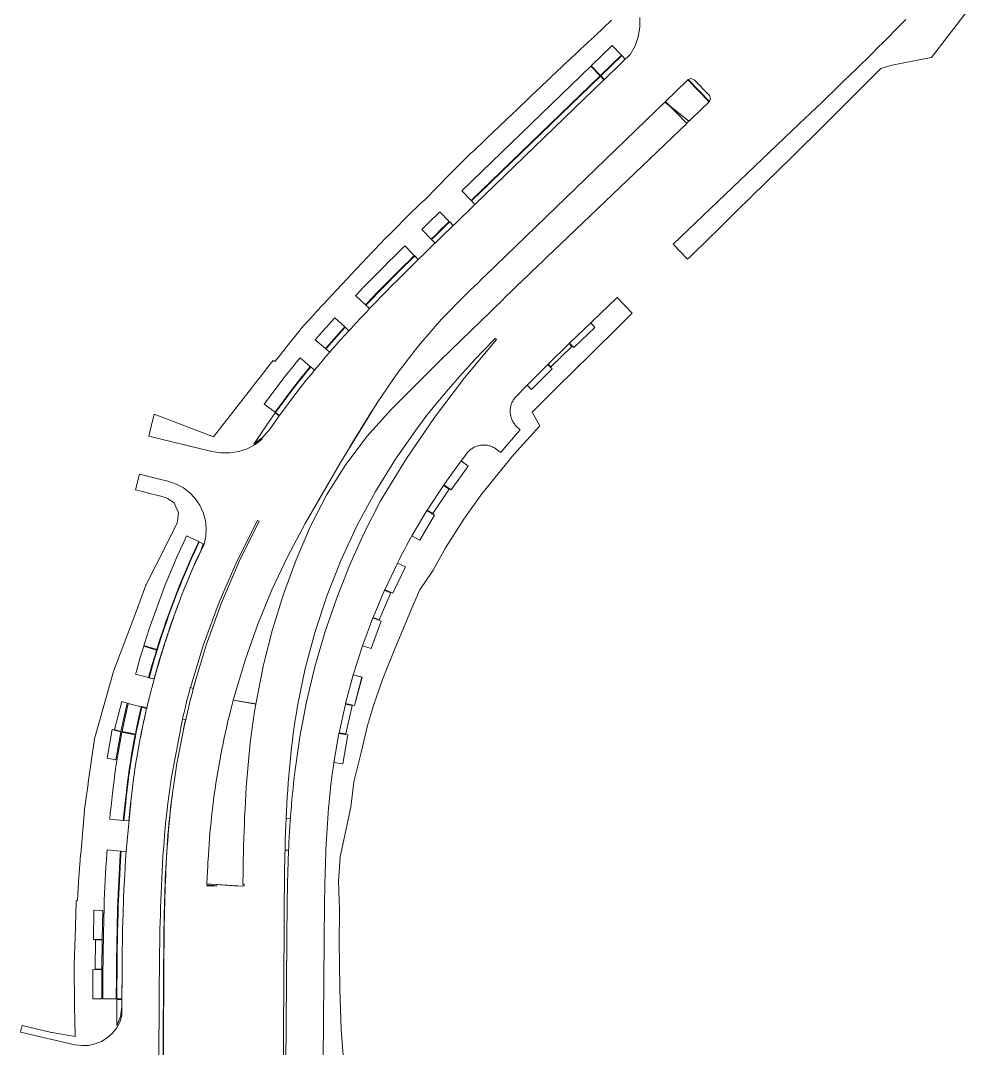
# Model space of a CAD drawing. Header units: metres. Extents: x 105146 to 106170, y 111783 to 118163.
# Drawn here: x 105875 to 106044.4, y 115381.3 to 115564.7 of the extents above; entities that cross this region are included whole.
import ezdxf

# ---------------------------------------------------------------- set-up
doc = ezdxf.new("R2010")
doc.units = ezdxf.units.M
doc.layers.add('20-EP-ZONA-DURA', color=253, linetype='CONTINUOUS', lineweight=13)
doc.layers.add('20-EP-ZONA-VERDE', color=84, linetype='CONTINUOUS', lineweight=13)

msp = doc.modelspace()

# ---------------------------------------------------------------- linework, layer by layer
at = {"layer": '20-EP-ZONA-DURA'}
for points in [[(106044.3849, 115567.1501), (106037.4605, 115558.1459), (106036.4125, 115557.9655), (106030.1125, 115556.6775), (106028.3901, 115556.1447), (106020.6137, 115548.3489), (106018.5469, 115546.3211), (106012.5735, 115540.4305), (106007.8525, 115535.7767), (106002.6677, 115530.6899), (105998.6215, 115526.6919), (105998.4809, 115526.5485), (105997.7913, 115525.8805), (105994.5141, 115522.7061), (105993.9345, 115522.1399), (105991.4059, 115524.844), (106013.8578, 115546.2889), (106014.8607, 115547.2467), (106015.8639, 115548.2054), (106016.8678, 115549.1657), (106017.8719, 115550.1274), (106018.8788, 115551.0931), (106019.8836, 115552.059), (106020.8882, 115553.0274), (106021.8925, 115553.998), (106022.8959, 115554.9715), (106023.8986, 115555.9478), (106024.8999, 115556.9271), (106025.9002, 115557.9096), (106026.8988, 115558.8958), (106027.8956, 115559.8856), (106028.8907, 115560.8795), (106029.8834, 115561.8775), (106030.8737, 115562.8798), (106031.8612, 115563.8868), (106032.8459, 115564.8983)], [(105985.4479, 115565.2546), (105985.4562, 115563.5227), (105985.1657, 115561.8154), (105984.5849, 115560.1838), (105983.7313, 115558.6769), (105983.7313, 115558.6769), (105982.3409, 115557.3325), (105982.8387, 115557.8503), (105982.2313, 115558.4783), (105978.4931, 115554.8635), (105979.1187, 115554.2167), (105979.0506, 115554.1507), (105978.4339, 115554.7885), (105978.4302, 115554.7849), (105978.4213, 115554.7941), (105973.2624, 115549.8055), (105966.7011, 115543.4833), (105965.7631, 115542.5755), (105964.8239, 115541.6657), (105964.1327, 115540.977), (105963.9509, 115540.8012), (105963.9477, 115540.8045), (105959.2271, 115536.2443), (105959.2326, 115536.2387), (105958.7923, 115535.8129), (105958.1887, 115535.2379), (105957.2507, 115534.3303), (105956.3117, 115533.4205), (105955.417, 115532.5504), (105956.0431, 115531.9025), (105952.4837, 115528.4607), (105952.1659, 115528.1533), (105951.5505, 115528.7895), (105951.5458, 115528.7851), (105951.5355, 115528.7957), (105950.9213, 115528.2017), (105949.9833, 115527.2941), (105949.0443, 115526.3843), (105948.2931, 115525.6551), (105948.3035, 115525.6445), (105948.9215, 115525.0109), (105948.7347, 115524.8297), (105947.7961, 115523.9163), (105946.8575, 115523.0005), (105945.9191, 115522.0815), (105945.9153, 115522.0779), (105945.9038, 115522.0896), (105945.9299, 115522.1159), (105945.3013, 115522.7599), (105944.3495, 115521.8001), (105943.4107, 115520.8725), (105942.4731, 115519.9409), (105941.5367, 115519.0049), (105940.6017, 115518.0641), (105939.6685, 115517.1185), (105938.7377, 115516.1677), (105937.8091, 115515.2115), (105936.8835, 115514.2495), (105936.5909, 115513.9427), (105937.2487, 115513.3281), (105936.614, 115512.6623), (105935.6981, 115511.6914), (105934.7861, 115510.7142), (105933.8785, 115509.7303), (105933.5617, 115509.3827), (105932.9063, 115509.9989), (105932.9039, 115509.9973), (105932.3083, 115509.3437), (105931.4063, 115508.3417), (105930.5095, 115507.3321), (105929.6181, 115506.3145), (105929.4681, 115506.1409), (105930.1551, 115505.5593), (105929.4162, 115504.7035), (105928.5413, 115503.6748), (105927.6736, 115502.6381), (105927.4394, 115502.3536), (105926.7533, 115502.9363), (105926.3428, 115502.4376), (105926.0737, 115502.1151), (105925.2133, 115501.0499), (105924.9767, 115500.7481), (105924.4077, 115500.0327), (105924.2168, 115499.7881), (105923.5067, 115498.9281), (105923.2176, 115498.5014), (105922.0042, 115496.897), (105921.9487, 115496.8223), (105920.4685, 115494.7987), (105920.4712, 115494.7968), (105920.4239, 115494.7319), (105920.4126, 115494.7158), (105920.4101, 115494.7175), (105918.7845, 115492.4047), (105917.4796, 115490.4762), (105916.6149, 115489.1635), (105917.9537, 115490.1467), (105918.1184, 115490.0323), (105916.8358, 115489.075), (105915.4169, 115488.3346), (105913.8981, 115487.8301), (105912.3182, 115487.5743), (105910.7177, 115487.5738), (105909.1377, 115487.8287), (105897.88, 115490.5851), (105898.8371, 115494.4715), (105909.3997, 115490.4509), (105916.1941, 115499.1624), (105916.7318, 115499.8519), (105916.9766, 115500.1659), (105917.5191, 115500.8615), (105917.5328, 115500.8791), (105919.2913, 115503.1337), (105919.3011, 115503.1463), (105919.3197, 115503.1701), (105919.3382, 115503.1939), (105919.4435, 115503.3289), (105920.0581, 115504.0793), (105920.3821, 115503.8827), (105921.2939, 115505.0343), (105921.7391, 115505.5963), (105921.9991, 115505.9273), (105922.3421, 115506.3581), (105922.4513, 115506.4959), (105922.5191, 115506.5959), (105924.6911, 115509.3245), (105925.0757, 115509.8101), (105926.2315, 115511.0845), (105926.5305, 115511.4141), (105927.4165, 115512.3911), (105927.4877, 115512.4695), (105927.6515, 115512.6495), (105927.6835, 115512.6861), (105928.0207, 115513.0573), (105928.5307, 115513.6197), (105928.6939, 115513.7995), (105928.8461, 115513.9623), (105929.0633, 115514.1931), (105932.1075, 115517.4253), (105932.3567, 115517.6899), (105932.4671, 115517.8071), (105934.7405, 115520.2209), (105936.1807, 115521.7501), (105936.6055, 115522.2011), (105939.3087, 115525.0713), (105939.7907, 115525.5783), (105941.4273, 115527.2073), (105944.1507, 115529.9181), (105946.3261, 115532.0831), (105947.0961, 115532.7559), (105951.6441, 115537.3763), (105954.4841, 115540.2033), (105954.6695, 115540.3877), (105955.3821, 115541.0969), (105955.4817, 115541.1895), (105955.6713, 115541.3779), (105955.8109, 115541.5029), (105959.7835, 115545.2857), (105959.8703, 115545.3679), (105960.3961, 115545.8689), (105962.9939, 115548.3423), (105963.2643, 115548.5837), (105964.2977, 115549.5837), (105964.3909, 115549.6725), (105965.0815, 115550.3301), (105965.9533, 115551.1563), (105966.7131, 115551.8835), (105966.8233, 115551.9885), (105968.9665, 115554.0187), (105969.5703, 115554.6041), (105971.6011, 115556.5317), (105971.7705, 115556.6953), (105971.9615, 115556.8895), (105972.9629, 115557.8141), (105973.0813, 115557.9213), (105974.1355, 115558.8935), (105975.1227, 115559.8345), (105975.2687, 115559.9673), (105976.2939, 115560.9313), (105977.3265, 115561.8921), (105977.3705, 115561.9333), (105977.4373, 115561.9959), (105977.5173, 115562.0707), (105980.3975, 115564.7645)], [(105928.9829, 115379.1261), (105929.1505, 115400.5919), (105929.1581, 115401.5593), (105929.1659, 115402.5255), (105929.1743, 115403.4899), (105929.1833, 115404.4527), (105929.1933, 115405.4099), (105929.2043, 115406.3689), (105929.2169, 115407.3259), (105929.2311, 115408.2815), (105929.2471, 115409.2355), (105929.2653, 115410.1877), (105929.2859, 115411.1384), (105929.3088, 115412.0874), (105929.3348, 115413.0345), (105929.3638, 115413.9801), (105929.396, 115414.924), (105929.4316, 115415.866), (105929.4709, 115416.8063), (105929.5141, 115417.7449), (105929.5616, 115418.6817), (105929.6134, 115419.6165), (105929.6697, 115420.5495), (105929.7309, 115421.4807), (105929.797, 115422.41), (105929.8683, 115423.337), (105929.945, 115424.2622), (105930.0275, 115425.1851), (105930.1156, 115426.106), (105930.2098, 115427.0246), (105930.3104, 115427.9408), (105930.4173, 115428.8549), (105930.5325, 115429.7784), (105930.6602, 115430.74), (105930.7957, 115431.7005), (105930.8914, 115432.3405), (105932.4779, 115432.1371), (105933.3709, 115437.2599), (105931.7929, 115437.535), (105931.8125, 115437.633), (105932.9979, 115437.4439), (105934.1227, 115442.5209), (105932.9485, 115442.7809), (105932.9728, 115442.878), (105934.5347, 115442.5319), (105934.5379, 115442.5323), (105935.9011, 115447.5735), (105934.91, 115447.8163), (105934.3409, 115447.9697), (105934.5673, 115448.7327), (105934.85, 115449.6612), (105935.1402, 115450.5862), (105935.4379, 115451.5094), (105935.7433, 115452.4301), (105935.9993, 115453.1841), (105937.5241, 115452.6979), (105939.3261, 115457.5757), (105937.8233, 115458.1309), (105937.8601, 115458.2239), (105937.8636, 115458.2216), (105938.9865, 115457.8079), (105941.0118, 115462.6098), (105941.0139, 115462.6149), (105939.9913, 115463.0465), (105939.9097, 115463.0809), (105939.9059, 115463.0825), (105939.9472, 115463.1736), (105941.4213, 115462.5515), (105943.6575, 115467.2463), (105942.2111, 115467.9351), (105942.5034, 115468.5118), (105942.9476, 115469.3741), (105943.399, 115470.2331), (105943.8571, 115471.0877), (105944.3223, 115471.9389), (105944.7823, 115472.7651), (105946.1945, 115472.0121), (105948.8465, 115476.4849), (105947.4689, 115477.3018), (105947.5217, 115477.3866), (105948.5541, 115476.7745), (105951.4153, 115481.1373), (105950.4095, 115481.7971), (105950.4668, 115481.8792), (105951.8047, 115481.0015), (105954.8503, 115485.2161), (105953.5517, 115486.1545), (105954.0322, 115486.7858), (105954.5975, 115487.5172), (105954.7074, 115487.6519), (105954.8194, 115487.7774), (105954.9367, 115487.8977), (105955.0616, 115488.0147), (105955.188, 115488.123), (105955.3229, 115488.2286), (105955.4587, 115488.3255), (105955.5999, 115488.4171), (105955.7459, 115488.5028), (105955.8963, 115488.5824), (105956.0473, 115488.6539), (105956.2041, 115488.7197), (105956.3629, 115488.7783), (105956.5243, 115488.8297), (105956.6878, 115488.8739), (105956.8532, 115488.9107), (105957.0178, 115488.9399), (105957.1854, 115488.9619), (105957.3562, 115488.9767), (105957.5228, 115488.9836), (105957.6919, 115488.9831), (105957.861, 115488.9751), (105958.0291, 115488.9597), (105958.1969, 115488.9366), (105958.3634, 115488.9063), (105958.5279, 115488.8685), (105958.6917, 115488.8232), (105958.8514, 115488.7713), (105959.0101, 115488.7118), (105959.1657, 115488.6454), (105959.3173, 115488.5726), (105959.4663, 115488.4928), (105959.6134, 115488.4053), (105959.754, 115488.3128), (105959.8903, 115488.2144), (105960.0254, 115488.1073), (105960.4567, 115487.7499), (105960.4851, 115487.7302), (105960.5164, 115487.7158), (105960.5497, 115487.7069), (105960.5841, 115487.7039), (105960.6185, 115487.7068), (105960.6518, 115487.7156), (105960.6832, 115487.73), (105960.7116, 115487.7496), (105960.7362, 115487.7738), (105963.9837, 115491.5676), (105964.0035, 115491.5955), (105964.0183, 115491.6263), (105964.0275, 115491.6592), (105964.0311, 115491.6932), (105964.0288, 115491.7273), (105964.0207, 115491.7606), (105964.0071, 115491.7919), (105963.9884, 115491.8205), (105963.965, 115491.8455), (105963.5796, 115492.1928), (105963.4565, 115492.3087), (105963.3384, 115492.4303), (105963.2269, 115492.5558), (105963.1213, 115492.6859), (105963.0204, 115492.8219), (105962.9262, 115492.9615), (105962.837, 115493.1075), (105962.7564, 115493.2535), (105962.6806, 115493.4066), (105962.6132, 115493.5594), (105962.5524, 115493.7157), (105962.4974, 115493.8778), (105962.4509, 115494.0381), (105962.4111, 115494.2019), (105962.3786, 115494.3679), (105962.3535, 115494.5351), (105962.3358, 115494.7032), (105962.3256, 115494.8716), (105962.323, 115495.0404), (105962.3278, 115495.2092), (105962.3399, 115495.3755), (105962.3596, 115495.5431), (105962.3871, 115495.7117), (105962.4212, 115495.875), (105962.4631, 115496.0388), (105962.5124, 115496.2011), (105962.568, 115496.3586), (105962.6312, 115496.5154), (105962.7016, 115496.6699), (105962.778, 115496.8193), (105962.861, 115496.9654), (105962.9504, 115497.1077), (105963.0477, 115497.2484), (105963.1504, 115497.3834), (105963.2568, 115497.5111), (105963.3728, 115497.6385), (105963.9689, 115498.2649), (105964.6188, 115498.941), (105965.273, 115499.6154), (105965.3239, 115499.6675), (105966.1215, 115498.9097), (105966.1242, 115498.9124), (105969.7927, 115502.5981), (105969.0133, 115503.3737), (105969.0845, 115503.4441), (105969.5955, 115502.9655), (105973.3219, 115506.5923), (105972.8337, 115507.0939), (105972.9061, 115507.1629), (105973.6731, 115506.3749), (105973.6795, 115506.3811), (105977.4345, 115509.9783), (105976.6737, 115510.7727), (105976.8662, 115510.9565), (105981.3956, 115515.2827), (105984.0634, 115512.4927), (105981.8641, 115510.3417), (105981.8641, 115510.3417), (105976.6869, 115505.2077), (105970.6365, 115499.2379), (105966.2127, 115494.8823), (105967.6099, 115492.4195), (105962.9853, 115487.2913), (105957.2387, 115480.2861), (105954.0741, 115475.7795), (105950.8003, 115470.6775), (105948.5807, 115466.6893), (105946.2041, 115463.1343), (105944.7265, 115459.7935), (105942.5935, 115454.6079), (105941.8481, 115452.8995), (105939.5729, 115447.1485), (105937.9373, 115442.4903), (105936.8599, 115438.9769), (105935.7675, 115434.1461), (105934.4311, 115428.9053), (105933.9113, 115424.4111), (105931.9889, 115415.5085), (105931.7221, 115411.1117), (105931.8751, 115406.1363), (105931.8221, 115399.9053), (105931.9043, 115396.7537), (105931.9573, 115391.8871), (105932.2115, 115384.7375), (105932.7507, 115377.0607)], [(105899.8235, 115269.0095), (105900.5129, 115393.9881), (105900.5183, 115394.9561), (105900.5239, 115395.9247), (105900.5299, 115396.8941), (105900.5367, 115397.8643), (105900.5443, 115398.8373), (105900.5529, 115399.8095), (105900.5629, 115400.7825), (105900.5743, 115401.7563), (105900.5875, 115402.7311), (105900.6027, 115403.7065), (105900.613, 115404.2859), (105900.6131, 115404.2893), (105900.6201, 115404.6827), (105900.6401, 115405.6597), (105900.6625, 115406.6375), (105900.6877, 115407.6161), (105900.7161, 115408.5953), (105900.7477, 115409.5755), (105900.7831, 115410.5561), (105900.8219, 115411.5375), (105900.8649, 115412.5195), (105900.9119, 115413.5023), (105900.9635, 115414.4855), (105901.0197, 115415.4695), (105901.0809, 115416.4539), (105901.1471, 115417.4387), (105901.2185, 115418.4241), (105901.2955, 115419.4099), (105901.3785, 115420.3961), (105901.4673, 115421.3825), (105901.5625, 115422.3691), (105901.6639, 115423.3561), (105901.7715, 115424.3365), (105902.0425, 115426.2576), (105901.9471, 115425.4924), (105901.8222, 115424.4273), (105901.7142, 115423.4456), (105901.6126, 115422.4631), (105901.5176, 115421.4801), (105901.4225, 115420.4244), (105901.3339, 115419.3681), (105901.2519, 115418.3114), (105901.1822, 115417.3421), (105901.1176, 115416.3726), (105901.0581, 115415.4027), (105900.9981, 115414.3391), (105900.9433, 115413.2752), (105900.8935, 115412.2112), (105900.8533, 115411.2645), (105900.8166, 115410.3178), (105900.7836, 115409.371), (105900.7499, 115408.2925), (105900.7197, 115407.214), (105900.6932, 115406.1353), (105900.6647, 115404.789), (105900.6411, 115403.4427), (105900.617, 115401.7656), (105900.5977, 115400.0885), (105900.5803, 115398.078), (105900.5541, 115394.073), (105899.8287, 115269.0469)]]:
    msp.add_lwpolyline(points, dxfattribs=at)
for points in [[(105976.7553, 115556.6607), (105978.4237, 115554.9355), (105982.1617, 115558.5503), (105980.4935, 115560.2755), (105976.7553, 115556.6607)], [(105978.3517, 115554.8659), (105976.6833, 115556.5913), (105953.6795, 115534.3467), (105955.3479, 115532.6213), (105978.3517, 115554.8659)], [(105994.1929, 115546.7793), (105989.9118, 115550.1864), (105993.8889, 115554.0322), (105994.0034, 115554.1429), (105997.8139, 115550.1936), (105994.7366, 115547.2523), (105994.1929, 115546.7793)], [(105997.8662, 115550.248), (105997.8139, 115550.1936), (105994.0034, 115554.1429), (105994.0594, 115554.1924), (105997.8707, 115550.2529), (105997.8662, 115550.248)], [(105990.7736, 115549.5005), (105994.1929, 115546.7793), (105994.7366, 115547.2523), (105993.839, 115546.3943), (105993.8069, 115546.3637), (105991.9107, 115548.3247), (105990.7736, 115549.5005)], [(105946.5469, 115527.4443), (105948.2231, 115525.7267), (105948.9747, 115526.4559), (105949.9137, 115527.3659), (105950.8519, 115528.2737), (105951.4659, 115528.8675), (105949.7977, 115530.5929), (105949.1829, 115529.9983), (105948.2437, 115529.0895), (105947.3031, 115528.1783), (105946.5469, 115527.4443)], [(105934.7657, 115515.6481), (105936.5179, 115514.0109), (105936.8113, 115514.3187), (105937.7373, 115515.2811), (105938.6661, 115516.2375), (105939.5973, 115517.1887), (105940.5307, 115518.1345), (105941.4659, 115519.0755), (105942.4025, 115520.0117), (105943.3403, 115520.9435), (105944.2793, 115521.8713), (105945.2171, 115522.7935), (105943.5409, 115524.5113), (105943.5375, 115524.5081), (105942.5943, 115523.5803), (105941.6511, 115522.6483), (105940.7083, 115521.7117), (105939.7663, 115520.7701), (105938.8253, 115519.8233), (105937.8857, 115518.8711), (105936.9477, 115517.9131), (105936.0117, 115516.9491), (105935.0779, 115515.9787), (105934.8999, 115515.7919), (105934.7657, 115515.6481)], [(105927.5617, 115507.7553), (105929.3919, 115506.2055), (105929.5427, 115506.3801), (105930.4345, 115507.3981), (105931.3317, 115508.4083), (105932.2341, 115509.4109), (105932.8309, 115510.0655), (105931.0789, 115511.7025), (105930.9423, 115511.5563), (105930.4555, 115511.0223), (105929.5427, 115510.0081), (105928.6347, 115508.9859), (105927.7317, 115507.9551), (105927.6899, 115507.9067), (105927.5617, 115507.7553)], [(105924.8453, 115504.5521), (105924.1791, 115503.7427), (105923.3077, 115502.6661), (105922.4439, 115501.5797), (105921.6025, 115500.5017), (105918.4371, 115496.2559), (105920.3873, 115494.8569), (105923.4977, 115499.0293), (105924.3291, 115500.0945), (105925.1797, 115501.1643), (105926.0383, 115502.2251), (105926.6771, 115503.0009), (105924.8453, 115504.5521)], [(105937.8213, 115495.2641), (105937.1413, 115494.1802), (105937.6742, 115495.0332), (105937.8213, 115495.2641)], [(105933.6743, 115488.5517), (105933.9053, 115488.9358), (105934.8384, 115490.4658), (105935.7777, 115491.992), (105936.7229, 115493.5145), (105936.9617, 115493.8936), (105935.554, 115491.6244), (105935.0394, 115490.788), (105934.9356, 115490.6187), (105933.6743, 115488.5517)], [(105907.7789, 115471.2835), (105905.7515, 115467.01), (105905.7476, 115467.0013), (105904.0919, 115463.0344), (105904.4225, 115463.8623), (105905.0109, 115465.2911), (105905.6139, 115466.7131), (105906.2315, 115468.1275), (105906.8635, 115469.5347), (105907.1335, 115470.1191), (105907.2025, 115470.2711), (105907.5073, 115470.9341), (105907.6919, 115471.3255), (105907.6025, 115471.3676), (105906.8786, 115471.7058), (105906.6417, 115471.2077), (105906.0739, 115469.9779), (105905.5171, 115468.7423), (105904.9715, 115467.5011), (105904.4371, 115466.2543), (105903.9139, 115465.0021), (105903.4023, 115463.7449), (105902.9019, 115462.4825), (105902.4131, 115461.2151), (105901.9361, 115459.9429), (105901.4705, 115458.6663), (105901.0167, 115457.3851), (105900.5747, 115456.0997), (105900.1445, 115454.8103), (105899.7263, 115453.5167), (105899.3201, 115452.2195), (105899.2513, 115451.984), (105898.9283, 115450.9185), (105898.5461, 115449.6141), (105898.1761, 115448.3065), (105897.9361, 115447.4811), (105898.444, 115447.3517), (105898.8203, 115447.2501), (105898.9551, 115447.7499), (105899.0101, 115447.9453), (105900.1897, 115451.9748), (105900.2605, 115452.2073), (105900.7269, 115453.6839), (105901.2089, 115455.1551), (105901.7065, 115456.6211), (105902.2193, 115458.0815), (105902.7475, 115459.5361), (105903.1961, 115460.7324), (105903.1342, 115460.5596), (105903.1026, 115460.4733), (105903.0712, 115460.3873), (105903.0085, 115460.2152), (105902.9774, 115460.129), (105902.9463, 115460.0432), (105902.8842, 115459.8716), (105902.8533, 115459.7858), (105902.8224, 115459.7002), (105902.7607, 115459.5289), (105902.7299, 115459.443), (105902.6994, 115459.3576), (105902.6384, 115459.187), (105902.6079, 115459.1016), (105902.5775, 115459.0164), (105902.517, 115458.8461), (105902.4867, 115458.7608), (105902.4566, 115458.6758), (105902.3965, 115458.5059), (105902.3665, 115458.4208), (105902.3367, 115458.336), (105902.2772, 115458.1665), (105902.2474, 115458.0816), (105902.2179, 115457.9971), (105902.1588, 115457.8281), (105902.1292, 115457.7432), (105902.1, 115457.6589), (105902.0415, 115457.4903), (105902.0121, 115457.4058), (105901.983, 115457.3216), (105901.925, 115457.1533), (105901.8961, 115457.0692), (105901.8672, 115456.985), (105901.8097, 115456.817), (105901.7809, 115456.7329), (105901.7524, 115456.6492), (105901.6954, 115456.4817), (105901.6668, 115456.3977), (105901.6385, 115456.3141), (105901.5819, 115456.147), (105901.5537, 115456.0634), (105901.5256, 115455.9799), (105901.4695, 115455.8131), (105901.4416, 115455.7297), (105901.4137, 115455.6464), (105901.3581, 115455.4799), (105901.3304, 115455.3967), (105901.3027, 115455.3136), (105901.2477, 115455.1477), (105901.2201, 115455.0646), (105901.1927, 115454.9816), (105901.1381, 115454.8158), (105901.1109, 115454.7329), (105901.0838, 115454.6504), (105901.0296, 115454.4848), (105901.0027, 115454.4021), (105900.9757, 115454.3196), (105900.9222, 115454.1546), (105900.8956, 115454.0723), (105900.8689, 115453.9899), (105900.8157, 115453.8251), (105900.7891, 115453.7428), (105900.7627, 115453.6605), (105900.7101, 115453.4963), (105900.6837, 115453.414), (105900.6576, 115453.3321), (105900.6053, 115453.168), (105900.5793, 115453.0858), (105900.5534, 115453.004), (105900.5018, 115452.8406), (105900.4759, 115452.7588), (105900.4501, 115452.6769), (105900.3989, 115452.5135), (105900.3733, 115452.4317), (105900.348, 115452.3502), (105900.2972, 115452.1874), (105900.2718, 115452.1056), (105900.2467, 115452.0242), (105900.1964, 115451.8619), (105900.1712, 115451.7805), (105900.1462, 115451.6991), (105900.0963, 115451.5366), (105900.0715, 115451.4554), (105900.0468, 115451.3744), (105899.9974, 115451.2122), (105899.9728, 115451.1311), (105899.9483, 115451.0502), (105899.8995, 115450.8886), (105899.875, 115450.8078), (105899.8506, 115450.7268), (105899.8022, 115450.5653), (105899.778, 115450.4845), (105899.754, 115450.404), (105899.706, 115450.2429), (105899.6821, 115450.162), (105899.6583, 115450.0816), (105899.6107, 115449.921), (105899.587, 115449.8404), (105899.5633, 115449.76), (105899.5163, 115449.5994), (105899.4929, 115449.5191), (105899.4695, 115449.4389), (105899.4229, 115449.2784), (105899.3997, 115449.1982), (105899.3766, 115449.1182), (105899.3303, 115448.9582), (105899.243, 115448.652), (105899.2388, 115448.6384), (105899.2336, 115448.6184), (105899.1479, 115448.3191), (105899.058, 115448.0004), (105898.9691, 115447.6821), (105898.8809, 115447.3643), (105898.7938, 115447.0469), (105898.7075, 115446.7303), (105898.622, 115446.4139), (105898.5375, 115446.098), (105898.4538, 115445.7826), (105898.3709, 115445.4676), (105898.2889, 115445.1531), (105898.2078, 115444.8389), (105898.1275, 115444.5253), (105898.048, 115444.2119), (105897.9695, 115443.8988), (105897.8918, 115443.5864), (105897.8149, 115443.2741), (105897.7388, 115442.9623), (105897.6635, 115442.6507), (105897.589, 115442.3397), (105897.5153, 115442.0288), (105897.4426, 115441.7182), (105897.3705, 115441.4079), (105897.2994, 115441.0981), (105897.2289, 115440.7884), (105897.1594, 115440.479), (105897.0905, 115440.17), (105897.0224, 115439.8612), (105896.9551, 115439.5525), (105896.8888, 115439.2442), (105896.8231, 115438.9361), (105896.758, 115438.6282), (105896.6939, 115438.3203), (105896.6306, 115438.0129), (105896.5679, 115437.7057), (105896.506, 115437.3985), (105896.4448, 115437.0916), (105896.3836, 115436.7849), (105896.4665, 115437.2167), (105896.7737, 115438.7305), (105897.0973, 115440.2417), (105897.4369, 115441.7499), (105897.4991, 115442.0139), (105897.4949, 115442.015), (105897.5155, 115442.1049), (105896.6425, 115442.3275), (105896.5057, 115441.7257), (105896.2089, 115440.4019), (105895.9245, 115439.0761), (105895.6525, 115437.7485), (105895.3927, 115436.4191), (105895.1453, 115435.0881), (105894.9079, 115433.8527), (105894.9294, 115433.8492), (105894.9127, 115433.7543), (105894.9095, 115433.7543), (105894.6905, 115432.4217), (105894.688, 115432.4057), (105894.5327, 115431.4605), (105894.508, 115431.264), (105894.4801, 115431.0869), (105894.4549, 115430.9201), (105894.4536, 115430.9127), (105894.4485, 115430.8705), (105894.4395, 115430.7975), (105894.4215, 115430.6513), (105894.3493, 115430.0663), (105894.2057, 115428.8955), (105893.9233, 115426.5509), (105893.8085, 115425.5512), (105893.7647, 115425.1703), (105893.6535, 115424.2017), (105893.5253, 115423.0253), (105893.5148, 115422.9244), (105893.4133, 115422.0121), (105893.4198, 115422.0101), (105894.3167, 115421.9333), (105894.3172, 115421.9379), (105894.4965, 115423.6284), (105894.5883, 115424.4633), (105894.667, 115425.1494), (105893.8496, 115416.5402), (105893.849, 115416.5322), (105893.8437, 115416.4537), (105892.9475, 115416.5291), (105892.9061, 115415.9391), (105892.8303, 115414.7571), (105892.7603, 115413.5757), (105892.6953, 115412.3949), (105892.5763, 115410.0349), (105892.4655, 115407.6781), (105892.4621, 115407.6045), (105892.4603, 115407.5677), (105892.4595, 115407.5493), (105892.4591, 115407.5407), (105892.4585, 115407.5257), (105892.4491, 115407.2071), (105892.4301, 115406.5693), (105892.4111, 115405.9313), (105892.4015, 115405.6125), (105892.3967, 115405.4529), (105892.3945, 115405.3735), (105892.3931, 115405.3247), (105892.3533, 115403.7625), (105892.3193, 115402.2035), (105892.2905, 115400.6473), (105892.2663, 115399.0939), (105892.2461, 115397.5435), (105892.2374, 115396.6742), (105892.2353, 115396.5734), (105892.2153, 115394.4513), (105892.2035, 115392.9083), (105892.1927, 115391.3715), (105892.1851, 115390.1683), (105893.0851, 115390.1625), (105893.0951, 115391.7171), (105893.1075, 115393.4795), (105893.1225, 115395.2499), (105893.137, 115396.5578), (105893.1381, 115396.656), (105893.1468, 115397.2155), (105893.0783, 115387.1788), (105892.6925, 115386.0323), (105892.115, 115384.9694), (105891.3632, 115384.0217), (105890.4595, 115383.2177), (105889.4308, 115382.5812), (105888.3079, 115382.1314), (105887.1244, 115381.8815), (105885.9154, 115381.8392), (105884.7173, 115382.0057), (105875.0184, 115384.2214), (105875.2951, 115385.4061), (105880.5207, 115384.1885), (105880.6499, 115384.1583), (105884.7363, 115383.4647), (105884.6341, 115388.9701), (105884.6339, 115388.9779), (105884.6313, 115389.1166), (105884.6293, 115389.2207), (105884.5937, 115395.9819), (105884.5931, 115396.1307), (105884.593, 115396.1341), (105884.5923, 115396.2521), (105884.8063, 115402.8605), (105884.8069, 115402.8775), (105884.8083, 115402.9199), (105884.8089, 115402.9389), (105884.8135, 115403.0777), (105884.957, 115407.509), (105884.9575, 115407.5259), (105884.9603, 115407.6111), (105885.1489, 115407.8015), (105885.3691, 115411.0671), (105885.3773, 115411.1883), (105885.6303, 115414.9405), (105885.6437, 115415.1409), (105885.7165, 115415.7631), (105885.7176, 115415.7728), (105885.7186, 115415.7815), (105885.7191, 115415.7867), (105885.7235, 115415.8241), (105885.7259, 115415.8287), (105885.7327, 115415.9109), (105885.7405, 115416.0017), (105886.3933, 115423.7754), (105886.3943, 115423.7867), (105886.3947, 115423.7907), (105886.4145, 115424.0279), (105886.4415, 115424.0315), (105886.5489, 115424.8401), (105887.044, 115428.5664), (105887.0711, 115428.7705), (105888.2028, 115436.5568), (105888.2389, 115436.8057), (105888.2967, 115437.0085), (105891.5919, 115448.5927), (105891.6363, 115448.7109), (105891.6459, 115448.7363), (105891.6659, 115448.7895), (105895.8523, 115459.9059), (105895.8955, 115460.0245), (105895.9059, 115460.0533), (105897.3317, 115463.9789), (105897.3715, 115464.0575), (105897.4083, 115464.1301), (105900.8999, 115471.0113), (105900.9297, 115471.0699), (105900.9815, 115471.1717), (105902.9537, 115475.0443), (105902.9703, 115475.1987), (105902.9917, 115475.3975), (105903.1641, 115476.9963), (105902.8437, 115477.6829), (105902.3775, 115478.6813), (105901.5577, 115479.2229), (105901.4645, 115479.2845), (105901.2567, 115479.4217), (105901.2457, 115479.4291), (105901.0029, 115479.5895), (105900.0345, 115479.8407), (105897.5691, 115480.4801), (105897.5597, 115480.4825), (105897.363, 115480.5336), (105897.2259, 115480.5691), (105895.5139, 115480.9779), (105896.206, 115483.7882), (105896.7153, 115483.6635), (105899.8099, 115482.9059), (105901.2745, 115482.5472), (105901.2877, 115482.5439), (105901.4311, 115482.5074), (105902.7861, 115482.0322), (105904.0483, 115481.3475), (105905.1855, 115480.4708), (105906.1688, 115479.4243), (105906.9732, 115478.2348), (105907.5781, 115476.9325), (105907.9682, 115475.5506), (105908.1335, 115474.1242), (105908.0699, 115472.6896), (105907.7789, 115471.2835)], [(105897.0161, 115453.2197), (105899.3097, 115452.5129), (105899.6335, 115453.5469), (105900.0521, 115454.8411), (105900.4825, 115456.1315), (105900.9249, 115457.4179), (105901.3789, 115458.6999), (105901.8447, 115459.9775), (105902.3223, 115461.2505), (105902.8113, 115462.5187), (105903.3121, 115463.7819), (105903.8241, 115465.0401), (105904.3475, 115466.2931), (105904.8823, 115467.5407), (105905.4283, 115468.7827), (105905.9855, 115470.0191), (105906.5537, 115471.2497), (105906.7942, 115471.7583), (105904.6213, 115472.7741), (105904.1073, 115471.6747), (105903.5323, 115470.4141), (105902.9685, 115469.1477), (105902.4163, 115467.8757), (105901.8755, 115466.5981), (105901.3463, 115465.3151), (105900.8289, 115464.0269), (105900.3231, 115462.7337), (105899.8293, 115461.4355), (105899.3475, 115460.1325), (105898.8775, 115458.8251), (105898.4197, 115457.5131), (105897.9739, 115456.1971), (105897.5401, 115454.8769), (105897.1187, 115453.5527), (105897.0161, 115453.2197)], [(105899.2799, 115452.4175), (105896.9867, 115453.1241), (105896.7095, 115452.2249), (105896.3127, 115450.8935), (105895.9283, 115449.5585), (105895.5563, 115448.2205), (105895.5341, 115448.1373), (105897.8549, 115447.5107), (105898.0797, 115448.3333), (105898.4501, 115449.6419), (105898.8325, 115450.9471), (105899.2271, 115452.2487), (105899.2799, 115452.4175)], [(105906.0997, 115446.514), (105905.8178, 115445.4793), (105905.5438, 115444.4425), (105905.2774, 115443.4038), (105905.0188, 115442.363), (105904.768, 115441.3204), (105904.525, 115440.2758), (105904.2897, 115439.2296), (105904.0967, 115438.3402), (105904.4131, 115439.9399), (105903.8777, 115440.0845), (105904.0211, 115440.7023), (105904.2191, 115441.5365), (105904.4224, 115442.3699), (105904.6305, 115443.2011), (105904.8439, 115444.0315), (105905.0623, 115444.8606), (105905.2858, 115445.6881), (105905.2921, 115445.7113), (105905.8089, 115445.5705), (105906.3318, 115447.3419), (105906.0997, 115446.514)], [(105893.0815, 115443.2277), (105891.7677, 115438.2107), (105892.9231, 115437.9081), (105894.0077, 115442.9507), (105893.0815, 115443.2277)], [(105908.2372, 115410.6985), (105908.2863, 115411.8829), (105908.3344, 115412.9118), (105908.3875, 115413.9404), (105908.4289, 115414.6758), (105908.4454, 115414.9688), (105908.5025, 115415.9001), (105908.5645, 115416.831), (105908.6314, 115417.7616), (105908.7099, 115418.7732), (105908.7947, 115419.7833), (105908.8857, 115420.7933), (105908.9758, 115421.7273), (105909.0722, 115422.6606), (105909.1748, 115423.5931), (105909.2943, 115424.6124), (105909.4215, 115425.6306), (105909.5562, 115426.6472), (105909.6988, 115427.664), (105909.8489, 115428.6791), (105910.0067, 115429.6931), (105910.1721, 115430.7058), (105910.3451, 115431.7172), (105910.5257, 115432.7273), (105910.7139, 115433.7361), (105910.9097, 115434.7437), (105911.1131, 115435.7491), (105911.3241, 115436.7533), (105911.5426, 115437.7559), (105911.7686, 115438.7569), (105912.0022, 115439.7561), (105912.2433, 115440.7535), (105912.3839, 115441.317), (105912.4918, 115441.7491), (105912.7479, 115442.7427), (105912.9391, 115443.4621), (105916.955, 115442.7954), (105916.8904, 115442.4124), (105916.683, 115441.1005), (105916.4891, 115439.7878), (105916.3081, 115438.4747), (105916.1396, 115437.1611), (105915.983, 115435.8473), (105915.838, 115434.5334), (105915.7041, 115433.2198), (105915.5809, 115431.9065), (105915.4676, 115430.5934), (105915.3641, 115429.2807), (105915.2698, 115427.9688), (105915.1843, 115426.6575), (105915.1068, 115425.3471), (105915.0374, 115424.0374), (105914.9751, 115422.7287), (105914.9199, 115421.4209), (105914.8708, 115420.1142), (105914.828, 115418.8085), (105914.7904, 115417.5041), (105914.758, 115416.2006), (105914.7299, 115414.8983), (105914.7061, 115413.5973), (105914.6859, 115412.2976), (105914.6687, 115410.9991), (105914.665, 115410.6582), (105914.8651, 115410.6689), (105914.8615, 115410.3412), (105914.6615, 115410.3434), (105914.6609, 115410.2894), (105908.2372, 115410.6985)], [(105893.3023, 115438.7787), (105893.1203, 115437.8689), (105895.4863, 115437.4065), (105895.5569, 115437.7679), (105895.8293, 115439.0965), (105896.1139, 115440.4231), (105896.4109, 115441.7477), (105896.5339, 115442.2745), (105894.2079, 115442.9025), (105894.1929, 115442.8397), (105893.8835, 115441.4881), (105893.5865, 115440.1343), (105893.3023, 115438.7787)], [(105892.0037, 115432.8141), (105892.8977, 115437.8113), (105891.3553, 115438.2153), (105890.4313, 115433.0981), (105892.0037, 115432.8141)], [(105895.4673, 115437.3083), (105893.1005, 115437.7707), (105893.0307, 115437.4211), (105892.7715, 115436.0619), (105892.5253, 115434.7013), (105892.2917, 115433.3393), (105892.0707, 115431.9763), (105891.9649, 115431.2943), (105891.9583, 115431.2517), (105891.9551, 115431.2303), (105891.9539, 115431.2232), (105891.9411, 115431.1187), (105891.9231, 115430.9723), (105891.8509, 115430.3867), (105891.7069, 115429.2133), (105891.4233, 115426.8581), (105891.1511, 115424.4911), (105891.0217, 115423.3027), (105890.9091, 115422.2201), (105893.3199, 115422.0171), (105893.4259, 115423.0359), (105893.5541, 115424.2129), (105893.8241, 115426.5627), (105894.1065, 115428.9075), (105894.2501, 115430.0785), (105894.3221, 115430.6635), (105894.3403, 115430.8097), (105894.3547, 115430.9275), (105894.3813, 115431.1021), (105894.5917, 115432.4377), (105894.8145, 115433.7723), (105895.0495, 115435.1057), (105895.2971, 115436.4375), (105895.4673, 115437.3083)], [(105922.8273, 115417.0985), (105922.8103, 115416.6919), (105922.1735, 115416.7349), (105922.1878, 115417.3054), (105922.2244, 115418.5804), (105922.2664, 115419.8541), (105922.314, 115421.1261), (105922.3677, 115422.3967), (105922.3695, 115422.4347), (105922.3758, 115422.4343), (105922.3751, 115422.4193), (105923.1283, 115422.3835), (105923.0962, 115421.9346), (105923.0329, 115420.9677), (105922.9745, 115420.0007), (105922.9208, 115419.0335), (105922.872, 115418.066), (105922.8273, 115417.0985)], [(105889.9079, 115406.0231), (105889.9009, 115405.6975), (105889.8973, 115405.5347), (105889.8953, 115405.4429), (105889.8949, 115405.4247), (105889.8943, 115405.4001), (105889.8541, 115403.8275), (105889.8199, 115402.2589), (105889.7909, 115400.6941), (105889.7665, 115399.1333), (105889.7463, 115397.5765), (105889.7155, 115394.4743), (105889.7035, 115392.9273), (105889.6929, 115391.3887), (105889.6851, 115390.1845), (105892.0851, 115390.1689), (105892.0929, 115391.3723), (105892.1033, 115392.9091), (105892.1155, 115394.4521), (105892.1461, 115397.5447), (105892.1663, 115399.0953), (105892.1905, 115400.6489), (105892.2193, 115402.2055), (105892.2533, 115403.7649), (105892.2933, 115405.3273), (105892.2945, 115405.3763), (105892.2969, 115405.4559), (105892.3017, 115405.6155), (105892.3111, 115405.9343), (105892.3301, 115406.5721), (105892.3491, 115407.2101), (105892.3589, 115407.5411), (105892.3605, 115407.5723), (105892.3621, 115407.6091), (105892.3655, 115407.6827), (105892.4763, 115410.0397), (105892.5953, 115412.4001), (105892.6605, 115413.5815), (105892.7305, 115414.7633), (105892.8063, 115415.9459), (105892.8479, 115416.5375), (105890.4371, 115416.7405), (105890.3935, 115416.1155), (105890.3165, 115414.9195), (105890.2459, 115413.7263), (105890.1803, 115412.5355), (105890.0605, 115410.1619), (105889.9495, 115407.7997), (105889.9427, 115407.6515), (105889.9357, 115407.3259), (105889.9217, 115406.6745), (105889.9079, 115406.0231)], [(105908.2289, 115410.4985), (105910.081, 115410.365), (105908.2244, 115410.3742), (105908.2289, 115410.4985)], [(105908.2372, 115410.6985), (105913.7617, 115410.3467), (105913.0682, 115410.3501), (105908.2372, 115410.6985)], [(105889.7065, 115405.9605), (105888.1067, 115405.9953), (105887.9933, 115400.7965), (105889.5921, 115400.7617), (105889.7065, 115405.9605)], [(105889.5899, 115400.6617), (105888.3861, 115400.6921), (105888.3257, 115395.4923), (105889.5255, 115395.4783), (105889.5899, 115400.6617)], [(105889.5243, 115395.3785), (105887.9245, 115395.3971), (105887.8857, 115390.1973), (105889.4851, 115390.1855), (105889.5243, 115395.3785)], [(105892.1775, 115388.9557), (105892.1553, 115385.4125), (105892.8357, 115387.0368), (105893.0763, 115388.7813), (105893.0813, 115389.5591), (105893.0815, 115389.6007), (105893.0817, 115389.6281), (105893.0823, 115389.7381), (105893.0837, 115389.9579), (105893.0845, 115390.0627), (105892.1845, 115390.0685), (105892.1829, 115389.8375), (105892.1817, 115389.6457), (105892.1817, 115389.6217), (105892.1815, 115389.6097), (105892.1813, 115389.5735), (105892.1799, 115389.3677), (105892.1775, 115388.9557)]]:
    msp.add_lwpolyline(points, close=True, dxfattribs=at)
at = {"layer": '20-EP-ZONA-VERDE'}
for points in [[(105982.8387, 115557.8503), (105982.3409, 115557.3325), (105979.1187, 115554.2167), (105978.4931, 115554.8635), (105982.2313, 115558.4783), (105982.8387, 115557.8503)], [(105979.0469, 115554.1471), (105956.0431, 115531.9025), (105955.4175, 115532.5495), (105978.4213, 115554.7941), (105979.0469, 115554.1471)], [(105995.1377, 115554.1267), (105997.8401, 115551.3319), (105998.0648, 115550.7984), (105997.8707, 115550.2529), (105994.0603, 115554.1933), (105994.612, 115554.3691), (105995.1377, 115554.1267)], [(105993.8069, 115546.3637), (105969.9847, 115523.5943), (105969.0521, 115522.7025), (105968.1195, 115521.8105), (105967.1877, 115520.9179), (105966.2567, 115520.0243), (105965.3267, 115519.1291), (105964.3985, 115518.2325), (105963.4719, 115517.3337), (105962.5475, 115516.4327), (105961.6255, 115515.5291), (105960.7065, 115514.6227), (105959.7903, 115513.7129), (105958.9389, 115512.8607), (105949.9191, 115504.1396), (105941.0607, 115495.2545), (105936.8298, 115490.5463), (105933.0155, 115485.4948), (105929.6456, 115480.1365), (105926.7445, 115474.5105), (105924.1485, 115468.4968), (105921.8744, 115462.3541), (105919.9287, 115456.0997), (105918.3167, 115449.7511), (105916.9531, 115442.7843), (105912.9059, 115443.4671), (105915.0955, 115450.8063), (105917.3187, 115457.045), (105919.8423, 115463.1683), (105922.6603, 115469.1619), (105925.7661, 115475.0115), (105932.0571, 115485.8646), (105938.6317, 115496.5483), (105942.1417, 115501.734), (105945.9581, 115506.6984), (105950.0672, 115511.4235), (105954.4539, 115515.8921), (105954.4981, 115515.9353), (105955.1921, 115516.6093), (105955.8867, 115517.2829), (105956.5819, 115517.9561), (105957.2773, 115518.6289), (105957.9731, 115519.3017), (105990.0145, 115550.2855), (105993.8069, 115546.3637)], [(105952.1611, 115528.1487), (105951.5473, 115527.5551), (105950.6097, 115526.6477), (105949.6713, 115525.7385), (105948.9215, 115525.0109), (105948.2931, 115525.6551), (105949.0443, 115526.3843), (105949.9833, 115527.2941), (105950.9213, 115528.2017), (105951.5355, 115528.7957), (105952.1611, 115528.1487)], [(105945.9153, 115522.0779), (105944.9813, 115521.1591), (105944.0443, 115520.2331), (105943.1083, 115519.3033), (105942.1739, 115518.3693), (105941.2411, 115517.4309), (105940.3105, 115516.4877), (105939.3821, 115515.5395), (105938.4563, 115514.5861), (105937.5335, 115513.6271), (105937.2487, 115513.3281), (105936.5909, 115513.9427), (105936.8835, 115514.2495), (105937.8091, 115515.2115), (105938.7377, 115516.1677), (105939.6685, 115517.1185), (105940.6017, 115518.0641), (105941.5367, 115519.0049), (105942.4731, 115519.9409), (105943.4107, 115520.8725), (105944.3495, 115521.8001), (105945.2869, 115522.7219), (105945.9153, 115522.0779)], [(105933.5617, 115509.3827), (105932.9753, 115508.7397), (105932.0771, 115507.7419), (105931.1843, 115506.7367), (105930.2973, 115505.7239), (105930.1551, 115505.5593), (105929.4681, 115506.1409), (105929.6181, 115506.3145), (105930.5095, 115507.3321), (105931.4063, 115508.3417), (105932.3083, 115509.3437), (105932.9039, 115509.9973), (105933.5617, 115509.3827)], [(105977.4345, 115509.9783), (105973.6731, 115506.3749), (105972.9061, 115507.1629), (105976.6737, 115510.7727), (105977.4345, 115509.9783)], [(105959.8565, 115507.8081), (105954.1641, 115501.0011), (105948.8149, 115493.9213), (105943.8219, 115486.586), (105939.1973, 115479.0129), (105936.2967, 115473.3288), (105933.6694, 115467.5131), (105931.3215, 115461.5791), (105929.2582, 115455.5403), (105927.4843, 115449.4102), (105926.0036, 115443.2028), (105924.8196, 115436.932), (105923.9349, 115430.6127), (105923.8153, 115429.6525), (105923.7027, 115428.6899), (105923.5969, 115427.7265), (105923.4981, 115426.7623), (105923.4057, 115425.7977), (105923.3195, 115424.8325), (105923.2393, 115423.8669), (105923.1651, 115422.9009), (105923.1283, 115422.3835), (105922.3695, 115422.4347), (105922.4281, 115423.6657), (105922.4953, 115424.9331), (105922.5699, 115426.1987), (105922.6525, 115427.4625), (105922.7433, 115428.7247), (105922.8425, 115429.9847), (105922.9511, 115431.2427), (105923.0689, 115432.4987), (105923.1967, 115433.7523), (105923.3349, 115435.0037), (105923.4837, 115436.2525), (105923.6435, 115437.4985), (105923.8149, 115438.7417), (105923.9981, 115439.9821), (105924.1937, 115441.2191), (105924.4035, 115442.4627), (105925.7693, 115449.137), (105927.5235, 115455.7198), (105929.6601, 115462.1886), (105932.1718, 115468.5211), (105935.05, 115474.6958), (105938.2849, 115480.6913), (105941.8652, 115486.4872), (105945.7787, 115492.0635), (105946.5385, 115493.0701), (105947.3035, 115494.0619), (105948.0793, 115495.0467), (105948.8653, 115496.0251), (105949.6613, 115496.9971), (105950.4667, 115497.9629), (105951.2815, 115498.9225), (105952.1051, 115499.8763), (105952.9369, 115500.8245), (105953.7769, 115501.7673), (105954.6247, 115502.7051), (105955.4797, 115503.6377), (105956.3417, 115504.5657), (105957.2105, 115505.4891), (105958.0855, 115506.4083), (105958.9667, 115507.3237), (105959.6413, 115508.0173), (105959.8565, 115507.8081)], [(105973.3219, 115506.5923), (105969.5955, 115502.9655), (105969.0845, 115503.4441), (105972.8337, 115507.0939), (105973.3219, 115506.5923)], [(105927.4403, 115502.3547), (105926.8129, 115501.5927), (105925.9599, 115500.5387), (105925.1147, 115499.4757), (105924.2875, 115498.4159), (105921.1997, 115494.2741), (105920.4685, 115494.7987), (105923.5767, 115498.9679), (105924.4077, 115500.0327), (105925.2579, 115501.1017), (105926.1157, 115502.1617), (105926.7533, 115502.9363), (105927.4403, 115502.3547)], [(105969.7927, 115502.5981), (105966.1215, 115498.9097), (105965.3239, 115499.6675), (105969.0133, 115503.3737), (105969.7927, 115502.5981)], [(105921.1415, 115494.1929), (105919.5253, 115491.8937), (105918.2109, 115490.3785), (105916.6149, 115489.1635), (105918.7845, 115492.4047), (105920.4101, 115494.7175), (105921.1415, 115494.1929)], [(105954.8503, 115485.2161), (105951.8047, 115481.0015), (105950.4663, 115481.8795), (105953.5517, 115486.1545), (105954.8503, 115485.2161)], [(105951.4153, 115481.1373), (105948.5541, 115476.7745), (105947.5211, 115477.3869), (105950.4095, 115481.7971), (105951.4153, 115481.1373)], [(105948.8465, 115476.4849), (105946.1945, 115472.0121), (105944.7823, 115472.7651), (105947.4683, 115477.3021), (105948.8465, 115476.4849)], [(105917.5497, 115475.4019), (105913.9934, 115468.202), (105910.8448, 115460.8146), (105908.1138, 115453.2629), (105905.8089, 115445.5705), (105905.2917, 115445.7101), (105907.6399, 115453.416), (105910.4281, 115460.9736), (105913.647, 115468.3582), (105917.2859, 115475.5451), (105917.5497, 115475.4019)], [(105907.6027, 115471.3683), (105907.1335, 115470.1191), (105906.8635, 115469.5347), (105906.2315, 115468.1275), (105905.6139, 115466.7131), (105905.0109, 115465.2911), (105904.4225, 115463.8623), (105903.8493, 115462.4267), (105903.2907, 115460.9847), (105902.7475, 115459.5361), (105902.2193, 115458.0815), (105901.7065, 115456.6211), (105901.2089, 115455.1551), (105900.7269, 115453.6839), (105900.2605, 115452.2073), (105899.8097, 115450.7261), (105899.3745, 115449.2401), (105898.9551, 115447.7499), (105898.8203, 115447.2501), (105897.9515, 115447.4847), (105898.1761, 115448.3065), (105898.5461, 115449.6141), (105898.9283, 115450.9185), (105899.3227, 115452.2193), (105899.7289, 115453.5165), (105900.1471, 115454.8099), (105900.5773, 115456.0995), (105901.0193, 115457.3849), (105901.4731, 115458.6661), (105901.9385, 115459.9427), (105902.4157, 115461.2149), (105902.9045, 115462.4821), (105903.4049, 115463.7447), (105903.9165, 115465.0021), (105904.4397, 115466.2541), (105904.9741, 115467.5009), (105905.5197, 115468.7421), (105906.0765, 115469.9777), (105906.6443, 115471.2073), (105906.8799, 115471.7059), (105907.6027, 115471.3683)], [(105943.6575, 115467.2463), (105941.4213, 115462.5515), (105939.9469, 115463.1737), (105942.2111, 115467.9351), (105943.6575, 115467.2463)], [(105941.0139, 115462.6149), (105938.9865, 115457.8079), (105937.8601, 115458.2239), (105939.9059, 115463.0825), (105941.0139, 115462.6149)], [(105939.3261, 115457.5757), (105937.5241, 115452.6979), (105935.9993, 115453.1841), (105937.8233, 115458.1309), (105939.3261, 115457.5757)], [(105935.8879, 115447.5527), (105934.5347, 115442.5319), (105932.9723, 115442.8781), (105934.3409, 115447.9697), (105935.8879, 115447.5527)], [(105894.0077, 115442.9507), (105892.9231, 115437.9081), (105891.7677, 115438.2107), (105893.0815, 115443.2277), (105894.0077, 115442.9507)], [(105897.4991, 115442.0139), (105897.4369, 115441.7499), (105897.0973, 115440.2417), (105896.7737, 115438.7305), (105896.4665, 115437.2167), (105896.1753, 115435.7007), (105895.9001, 115434.1827), (105895.6413, 115432.6627), (105895.3987, 115431.1417), (105895.3645, 115430.9191), (105895.3475, 115430.8077), (105895.3307, 115430.6711), (105895.3101, 115430.5033), (105895.2275, 115429.8325), (105895.0631, 115428.4909), (105894.7423, 115425.8067), (105894.5883, 115424.4633), (105894.4405, 115423.1191), (105894.3167, 115421.9333), (105893.4197, 115422.0087), (105893.5253, 115423.0253), (105893.6535, 115424.2017), (105893.9233, 115426.5509), (105894.2057, 115428.8955), (105894.3493, 115430.0663), (105894.4215, 115430.6513), (105894.4395, 115430.7975), (105894.4485, 115430.8705), (105894.4536, 115430.9127), (105894.4549, 115430.9201), (105894.4801, 115431.0869), (105894.6905, 115432.4217), (105894.9129, 115433.7555), (105895.1479, 115435.0879), (105895.3953, 115436.4189), (105895.6551, 115437.7483), (105895.9271, 115439.0759), (105896.2115, 115440.4017), (105896.5083, 115441.7255), (105896.6307, 115442.2483), (105897.4991, 115442.0139)], [(105934.1227, 115442.5209), (105932.9979, 115437.4439), (105931.8119, 115437.6331), (105932.9485, 115442.7809), (105934.1227, 115442.5209)], [(105892.8977, 115437.8113), (105892.0037, 115432.8141), (105890.4313, 115433.0981), (105891.3553, 115438.2153), (105892.8977, 115437.8113)], [(105933.3709, 115437.2599), (105932.4779, 115432.1371), (105930.8883, 115432.3409), (105931.7925, 115437.5351), (105933.3709, 115437.2599)], [(105893.8437, 115416.4537), (105893.8385, 115416.3829), (105893.7491, 115415.0333), (105893.6679, 115413.6833), (105893.5933, 115412.3331), (105893.4579, 115409.6327), (105893.3945, 115408.2821), (105893.3631, 115407.6071), (105893.3591, 115407.5227), (105893.3579, 115407.4931), (105893.3569, 115407.4609), (105893.3541, 115407.3703), (105893.3435, 115407.0083), (105893.3219, 115406.2845), (105893.3005, 115405.5605), (105893.2951, 115405.3795), (105893.2941, 115405.3481), (105893.2931, 115405.3111), (105893.2917, 115405.2553), (105893.2859, 115405.0321), (105893.2625, 115404.1385), (105893.2225, 115402.3541), (105893.1893, 115400.5729), (105893.1619, 115398.7947), (105893.1225, 115395.2499), (105893.1075, 115393.4795), (105893.0951, 115391.7171), (105893.0851, 115390.1625), (105892.1851, 115390.1683), (105892.1927, 115391.3715), (105892.2035, 115392.9083), (105892.2153, 115394.4513), (105892.2461, 115397.5435), (105892.2663, 115399.0939), (105892.2905, 115400.6473), (105892.3193, 115402.2035), (105892.3533, 115403.7625), (105892.3931, 115405.3247), (105892.3945, 115405.3735), (105892.3967, 115405.4529), (105892.4015, 115405.6125), (105892.4111, 115405.9313), (105892.4301, 115406.5693), (105892.4491, 115407.2071), (105892.4585, 115407.5257), (105892.4591, 115407.5407), (105892.4595, 115407.5493), (105892.4603, 115407.5677), (105892.4621, 115407.6045), (105892.4655, 115407.6781), (105892.5763, 115410.0349), (105892.6953, 115412.3949), (105892.7603, 115413.5757), (105892.8303, 115414.7571), (105892.9061, 115415.9391), (105892.9475, 115416.5291), (105893.8437, 115416.4537)], [(105889.7065, 115405.9605), (105889.5921, 115400.7617), (105887.9933, 115400.7965), (105888.1067, 115405.9953), (105889.7065, 115405.9605)], [(105889.5899, 115400.6617), (105889.5255, 115395.4783), (105888.3257, 115395.4923), (105888.3861, 115400.6921), (105889.5899, 115400.6617)], [(105889.5243, 115395.3785), (105889.4851, 115390.1855), (105887.8857, 115390.1973), (105887.9245, 115395.3971), (105889.5243, 115395.3785)], [(105893.0845, 115390.0627), (105893.0837, 115389.9579), (105893.0823, 115389.7381), (105893.0817, 115389.6281), (105893.0815, 115389.6007), (105893.0813, 115389.5591), (105893.0763, 115388.7813), (105892.8367, 115387.0401), (105892.1553, 115385.4125), (105892.1775, 115388.9557), (105892.1799, 115389.3677), (105892.1813, 115389.5735), (105892.1815, 115389.6097), (105892.1817, 115389.6217), (105892.1817, 115389.6457), (105892.1829, 115389.8375), (105892.1845, 115390.0685), (105893.0845, 115390.0627)]]:
    msp.add_lwpolyline(points, close=True, dxfattribs=at)
for points in [[(105899.0605, 115282.6527), (105899.7313, 115389.5577), (105899.7395, 115390.8587), (105899.7483, 115392.1595), (105899.7575, 115393.4603), (105899.7681, 115394.7607), (105899.7803, 115396.0613), (105899.7943, 115397.3619), (105899.8107, 115398.6623), (105899.8299, 115399.9627), (105899.8521, 115401.2629), (105899.8779, 115402.5629), (105899.9075, 115403.8629), (105899.9415, 115405.1625), (105899.9801, 115406.4621), (105900.0237, 115407.7615), (105900.0729, 115409.0607), (105900.1279, 115410.3595), (105900.1891, 115411.6579), (105900.2569, 115412.9559), (105900.3317, 115414.2537), (105900.4139, 115415.5507), (105900.5039, 115416.8473), (105900.6019, 115418.1433), (105900.7087, 115419.4385), (105900.8241, 115420.7327), (105900.9491, 115422.0261), (105901.0837, 115423.3185), (105901.2281, 115424.6097), (105901.3833, 115425.8997), (105901.5491, 115427.1883), (105901.7261, 115428.4753), (105901.9149, 115429.7611), (105903.8777, 115440.0845), (105904.4131, 115439.9399), (105904.4131, 115439.9399), (105902.8773, 115432.1746), (105901.7715, 115424.3365), (105901.6639, 115423.3561), (105901.5625, 115422.3691), (105901.4673, 115421.3825), (105901.3785, 115420.3961), (105901.2955, 115419.4099), (105901.2185, 115418.4241), (105901.1471, 115417.4387), (105901.0809, 115416.4539), (105901.0197, 115415.4695), (105900.9635, 115414.4855), (105900.9119, 115413.5023), (105900.8649, 115412.5195), (105900.8219, 115411.5375), (105900.7831, 115410.5561), (105900.7477, 115409.5755), (105900.7161, 115408.5953), (105900.6877, 115407.6161), (105900.6625, 115406.6375), (105900.6401, 115405.6597), (105900.6201, 115404.6827), (105900.6027, 115403.7065), (105900.5875, 115402.7311), (105900.5743, 115401.7563), (105900.5629, 115400.7825), (105900.5529, 115399.8095), (105900.5443, 115398.8373), (105900.5367, 115397.8643), (105900.5299, 115396.8941), (105900.5239, 115395.9247), (105900.5183, 115394.9561), (105900.5129, 115393.9881), (105899.8235, 115269.0095)], [(105921.3923, 115297.1589), (105922.0075, 115403.1911), (105922.0151, 115404.4811), (105922.0229, 115405.7703), (105922.0319, 115407.0561), (105922.0421, 115408.3417), (105922.0541, 115409.6263), (105922.0683, 115410.9095), (105922.0851, 115412.1913), (105922.1051, 115413.4719), (105922.1285, 115414.7511), (105922.1559, 115416.0289), (105922.1735, 115416.7349), (105922.8103, 115416.6919), (105922.8103, 115416.6919), (105922.7869, 115416.1307), (105922.7501, 115415.1629), (105922.7173, 115414.1949), (105922.6877, 115413.2271), (105922.6611, 115412.2591), (105922.6375, 115411.2911), (105922.6167, 115410.3229), (105922.5981, 115409.3549), (105922.5819, 115408.3869), (105922.5675, 115407.4189), (105922.5547, 115406.4509), (105922.5435, 115405.4829), (105922.5335, 115404.5151), (105922.5245, 115403.5473), (105922.5161, 115402.5793), (105922.5083, 115401.6115), (105922.5007, 115400.6439), (105921.6923, 115297.1573)]]:
    msp.add_lwpolyline(points, dxfattribs=at)

doc.saveas('drawing.dxf')
